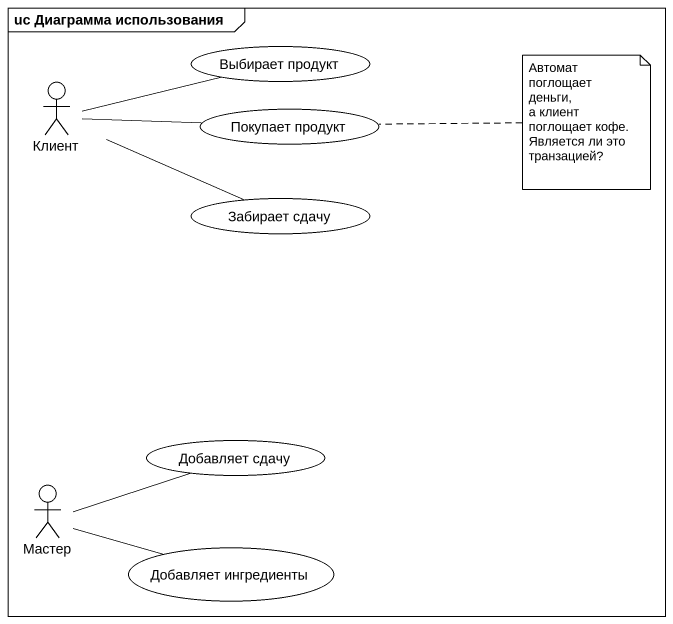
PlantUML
@startuml
mainframe uc Диаграмма использования
usecase "Выбирает продукт" as Выбирает_продукт
actor Клиент
usecase "Покупает продукт" as Покупает_продукт
usecase "Забирает сдачу" as Забирает_сдачу
usecase "Добавляет сдачу" as Добавляет_сдачу
actor Мастер
usecase "Добавляет ингредиенты" as Добавляет_ингредиенты
Клиент -right- Выбирает_продукт
Клиент -right- Покупает_продукт
Клиент -right- Забирает_сдачу
Мастер -right- Добавляет_сдачу
Мастер -right- Добавляет_ингредиенты
note right of Покупает_продукт
  Автомат поглощает деньги,
  а клиент поглощает кофе.
  Является ли это транзацией?
end note
@enduml
